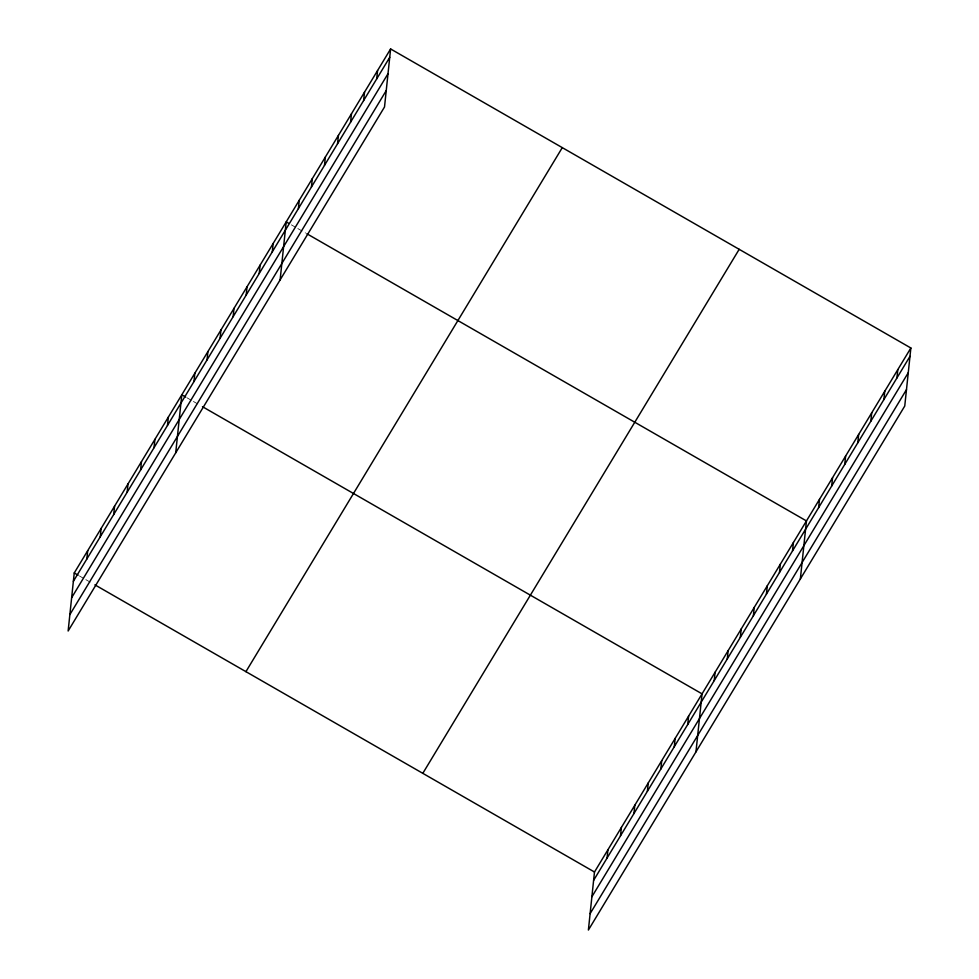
<?xml version="1.0" encoding="UTF-8"?>
<svg xmlns="http://www.w3.org/2000/svg" width="979" height="979" viewBox="0 0 979 979"><rect width="100%" height="100%" fill="white"/><g stroke="black" fill="none" stroke-linecap="round" stroke-linejoin="round"><path stroke-width="0.73" stroke-dasharray="4.89 3.67" d="M291.375 224.852L296.539 227.813M297.824 228.56L305.57 233.014M186.977 397.78L192.141 400.741M193.426 401.488L198.59 404.449M79.409 575.946L84.573 578.907M85.858 579.654L91.023 582.615"/><path stroke-width="1.47" d="M390.609 48.95L74.245 572.972L68.138 631.002L384.514 106.98L390.609 48.95L910.862 347.998L904.755 406.028L588.391 930.05L594.486 872.02L910.862 347.998M86.813 559.058L87.694 550.7M100.262 536.786L101.131 528.427M113.699 514.513L114.58 506.167M127.148 492.241L128.029 483.895M140.597 469.969L141.465 461.623M154.033 447.697L154.915 439.351M167.482 425.437L168.364 417.078M175.706 452.836L181.813 394.806L185.68 397.033M193.977 381.541L194.858 373.195M207.034 359.929L207.915 351.571M220.079 338.306L220.96 329.96M233.137 316.694L234.005 308.348M246.182 295.083L247.063 286.725M259.227 273.459L260.108 265.113M272.284 251.848L273.165 243.49M280.116 279.908L286.211 221.878L288.793 223.359M298.387 208.613L299.256 200.267M311.432 187.001L312.313 178.643M324.477 165.378L325.358 157.032M337.535 143.766L338.416 135.42M350.58 122.155L351.461 113.797M363.637 100.531L364.506 92.185M376.682 78.92L377.564 70.561M607.053 858.106L607.935 849.748M620.502 835.833L621.384 827.475M633.951 813.561L634.82 805.203M647.388 791.289L648.269 782.931M660.837 769.017L661.718 760.659M674.286 746.744L675.155 738.386M687.723 724.472L688.604 716.126M695.959 751.884L702.053 693.854L202.457 406.677M714.229 680.589L715.098 672.23M727.275 658.965L728.156 650.619M740.32 637.353L741.201 629.007M753.377 615.742L754.258 607.384M766.422 594.118L767.303 585.772M779.48 572.507L780.349 564.149M792.525 550.896L793.406 542.537M800.357 578.956L806.451 520.926L306.868 233.748M818.628 507.66L819.509 499.302M831.673 486.037L832.554 477.691M844.73 464.425L845.611 456.079M857.775 442.814L858.656 434.456M870.833 421.19L871.702 412.844M883.878 399.579L884.759 391.221M896.923 377.967L897.804 369.609M73.364 581.33L389.74 57.308M71.638 597.716L388.014 73.694M69.864 614.616L386.24 90.582M245.925 671.655L562.289 147.633M422.806 773.337L739.182 249.315M593.604 880.366L909.98 356.344M591.891 896.764L908.255 372.742M590.117 913.652L906.481 389.63M74.245 572.972L78.112 575.199M94.902 584.842L594.486 872.02"/></g></svg>
